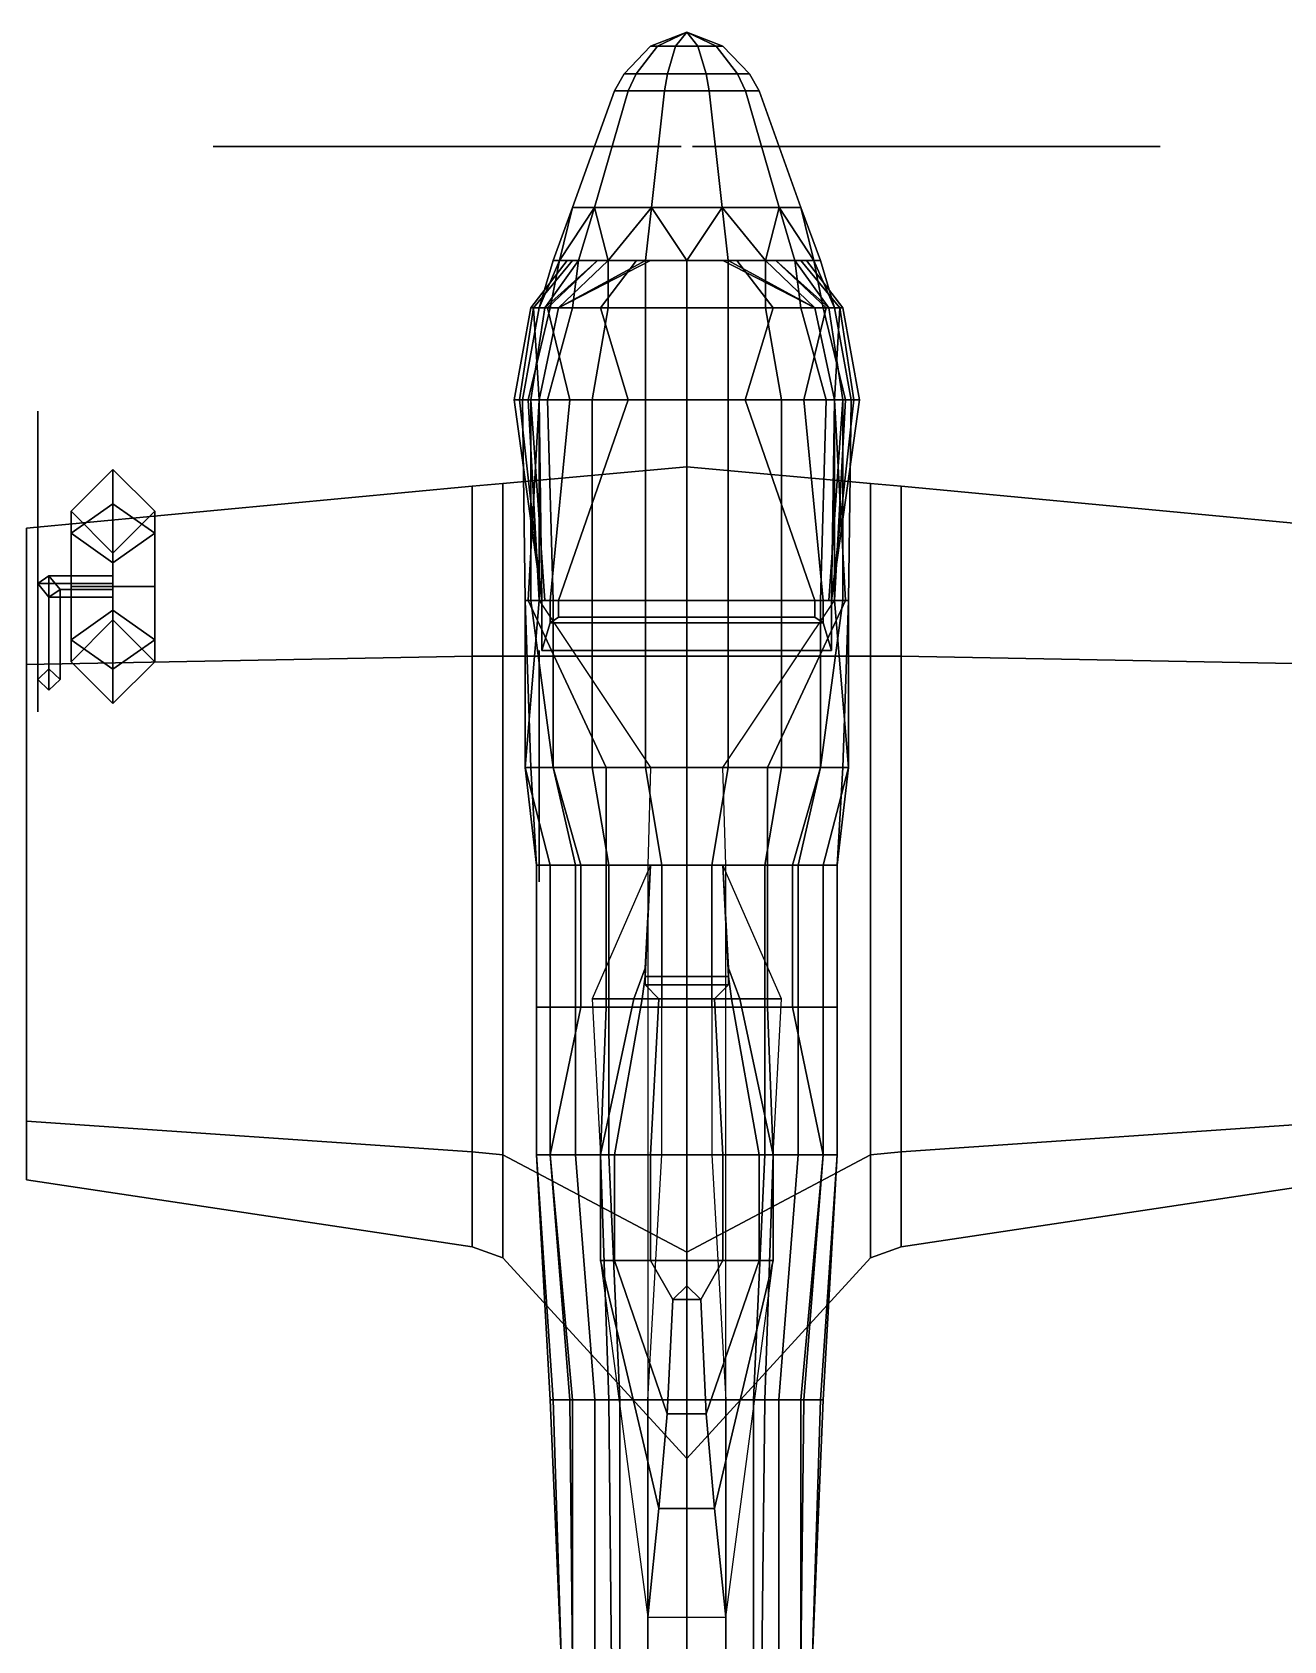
# Model space of a CAD drawing. Header units: millimetres. Extents: x -6.5 to 6.5, y -5 to 22.1.
# Drawn here: x -2.35 to 2.14, y -0.75 to 5.03 of the extents above; entities that cross this region are included whole.
import ezdxf

# ---------------------------------------------------------------- set-up
doc = ezdxf.new("R2010")
doc.units = ezdxf.units.MM
for name, color, linetype in [('doors', 4, 'Continuous'), ('prop', 1, 'Continuous'), ('shassis', 3, 'Continuous'), ('wheels', 2, 'Continuous'), ('wing1', 5, 'Continuous'), ('wing2', 6, 'Continuous')]:
    doc.layers.add(name, color=color, linetype=linetype)

msp = doc.modelspace()

# ---------------------------------------------------------------- linework, layer by layer
for points in [[(-0.3317, 4.4, 2.771), (-0.41, 4.4, 2.53), (-0.48, 4.21, 2.52), (-0.4565, 4.21, 2.6683)], [(-0.41, 4.4, 2.53), (-0.41, 4.4, 2.53), (-0.4565, 4.21, 2.3717), (-0.48, 4.21, 2.52)], [(-0.3317, 4.4, 2.771), (-0.3317, 4.4, 2.771), (-0.4565, 4.21, 2.6683), (-0.3883, 4.21, 2.8021)], [(-0.41, 4.4, 2.53), (-0.3317, 4.4, 2.289), (-0.3883, 4.21, 2.2379), (-0.4565, 4.21, 2.3717)], [(-0.1267, 4.4, 2.9199), (-0.3317, 4.4, 2.771), (-0.3883, 4.21, 2.8021), (-0.2821, 4.21, 2.9083)], [(-0.3317, 4.4, 2.289), (-0.3317, 4.4, 2.289), (-0.2821, 4.21, 2.1317), (-0.3883, 4.21, 2.2379)], [(-0.3317, 4.4, 2.289), (-0.1267, 4.4, 2.1401), (-0.1483, 4.21, 2.05), (-0.2821, 4.21, 2.1317)], [(-0.1267, 4.4, 2.9199), (-0.1267, 4.4, 2.9199), (-0.2821, 4.21, 2.9083), (-0.1483, 4.21, 2.9765)], [(0.1267, 4.4, 2.9199), (-0.1267, 4.4, 2.9199), (-0.1483, 4.21, 2.9765), (0, 4.21, 3)], [(-0.1267, 4.4, 2.1401), (-0.1267, 4.4, 2.1401), (0, 4.21, 2.02), (-0.1483, 4.21, 2.05)], [(-0.1267, 4.4, 2.1401), (0.1267, 4.4, 2.1401), (0.1483, 4.21, 2.05), (0, 4.21, 2.02)], [(0.1267, 4.4, 2.9199), (0.1267, 4.4, 2.9199), (0, 4.21, 3), (0.1483, 4.21, 2.9765)], [(0.3317, 4.4, 2.771), (0.1267, 4.4, 2.9199), (0.1483, 4.21, 2.9765), (0.2821, 4.21, 2.9083)], [(0.1267, 4.4, 2.1401), (0.1267, 4.4, 2.1401), (0.2821, 4.21, 2.1317), (0.1483, 4.21, 2.05)], [(0.1267, 4.4, 2.1401), (0.3317, 4.4, 2.289), (0.3883, 4.21, 2.2379), (0.2821, 4.21, 2.1317)], [(0.3317, 4.4, 2.771), (0.3317, 4.4, 2.771), (0.2821, 4.21, 2.9083), (0.3883, 4.21, 2.8021)], [(0.41, 4.4, 2.53), (0.3317, 4.4, 2.771), (0.3883, 4.21, 2.8021), (0.4565, 4.21, 2.6683)], [(0.3317, 4.4, 2.289), (0.3317, 4.4, 2.289), (0.4565, 4.21, 2.3717), (0.3883, 4.21, 2.2379)], [(0.3317, 4.4, 2.289), (0.41, 4.4, 2.53), (0.48, 4.21, 2.52), (0.4565, 4.21, 2.3717)], [(0.41, 4.4, 2.53), (0.41, 4.4, 2.53), (0.4565, 4.21, 2.6683), (0.48, 4.21, 2.52)], [(-0.41, 4.21, 1.61), (-0.55, 4.04, 1.58), (-0.56, 4.04, 1.63), (-0.43, 4.21, 1.67)], [(-0.43, 4.21, 1.67), (-0.56, 4.04, 1.63), (-0.56, 4.04, 1.67), (-0.43, 4.21, 1.73)], [(-0.43, 4.21, 1.73), (-0.56, 4.04, 1.67), (-0.55, 4.04, 1.74), (-0.41, 4.21, 1.77)], [(-0.32, 4.21, 1.5), (-0.5, 4.04, 1.48), (-0.55, 4.04, 1.58), (-0.41, 4.21, 1.61)], [(-0.41, 4.21, 1.77), (-0.55, 4.04, 1.74), (-0.51, 4.04, 1.85), (-0.32, 4.21, 1.89)], [(-0.4565, 4.21, 2.3717), (-0.3883, 4.21, 2.2379), (-0.51, 4.04, 2.2679), (-0.53, 4.04, 2.4017)], [(-0.48, 4.21, 2.52), (-0.4565, 4.21, 2.3717), (-0.53, 4.04, 2.4017), (-0.53, 4.04, 2.55)], [(-0.4565, 4.21, 2.6683), (-0.48, 4.21, 2.52), (-0.53, 4.04, 2.55), (-0.49, 4.04, 2.6983)], [(-0.32, 4.21, 1.89), (-0.51, 4.04, 1.85), (-0.46, 4.04, 1.97), (-0.13, 4.21, 1.99)], [(-0.3883, 4.21, 2.2379), (-0.2821, 4.21, 2.1317), (-0.46, 4.04, 2.02), (-0.51, 4.04, 2.2679)], [(-0.18, 4.21, 1.43), (-0.31, 4.04, 1.38), (-0.5, 4.04, 1.48), (-0.32, 4.21, 1.5)], [(-0.3883, 4.21, 2.8021), (-0.4565, 4.21, 2.6683), (-0.49, 4.04, 2.6983), (-0.41, 4.04, 2.8321)], [(-0.13, 4.21, 1.99), (-0.46, 4.04, 1.97), (0, 4.04, 2.06), (0, 4.21, 2.01)], [(-0.1483, 4.21, 2.05), (0, 4.21, 2.02), (0, 4.04, 1.97), (-0.46, 4.04, 1.97)], [(-0.2821, 4.21, 2.1317), (-0.1483, 4.21, 2.05), (-0.46, 4.04, 1.97), (-0.46, 4.04, 2.02)], [(0.32, 4.21, 1.5), (-0.41, 4.21, 1.61), (-0.43, 4.21, 1.67), (0.41, 4.21, 1.61)], [(0.41, 4.21, 1.61), (-0.43, 4.21, 1.67), (-0.43, 4.21, 1.73), (0.43, 4.21, 1.67)], [(0.43, 4.21, 1.67), (-0.43, 4.21, 1.73), (-0.41, 4.21, 1.77), (0.43, 4.21, 1.73)], [(-0.2821, 4.21, 2.9083), (-0.3883, 4.21, 2.8021), (-0.41, 4.04, 2.8321), (-0.2821, 4.04, 2.9383)], [(0.18, 4.21, 1.43), (-0.32, 4.21, 1.5), (-0.41, 4.21, 1.61), (0.32, 4.21, 1.5)], [(0.43, 4.21, 1.73), (-0.41, 4.21, 1.77), (-0.32, 4.21, 1.89), (0.41, 4.21, 1.77)], [(0, 4.21, 1.4), (-0.18, 4.21, 1.43), (-0.32, 4.21, 1.5), (0.18, 4.21, 1.43)], [(0.41, 4.21, 1.77), (-0.32, 4.21, 1.89), (-0.13, 4.21, 1.99), (0.32, 4.21, 1.89)], [(0, 4.21, 1.4), (0, 4.04, 1.34), (-0.31, 4.04, 1.38), (-0.18, 4.21, 1.43)], [(-0.1483, 4.21, 2.9765), (-0.2821, 4.21, 2.9083), (-0.2821, 4.04, 2.9383), (-0.1483, 4.04, 3.0065)], [(0, 4.21, 3), (-0.1483, 4.21, 2.9765), (-0.1483, 4.04, 3.0065), (0, 4.04, 3.03)], [(0.32, 4.21, 1.89), (-0.13, 4.21, 1.99), (0, 4.21, 2.01), (0.13, 4.21, 1.99)], [(0, 4.04, 1.34), (0, 4.21, 1.4), (0.18, 4.21, 1.43), (0.31, 4.04, 1.38)], [(0.46, 4.04, 1.97), (0, 4.04, 1.97), (0, 4.21, 2.02), (0.1483, 4.21, 2.05)], [(0.46, 4.04, 1.97), (0.13, 4.21, 1.99), (0, 4.21, 2.01), (0, 4.04, 2.06)], [(0, 4.04, 3.03), (0.1483, 4.04, 3.0065), (0.1483, 4.21, 2.9765), (0, 4.21, 3)], [(0.51, 4.04, 1.85), (0.32, 4.21, 1.89), (0.13, 4.21, 1.99), (0.46, 4.04, 1.97)], [(0.46, 4.04, 2.02), (0.46, 4.04, 1.97), (0.1483, 4.21, 2.05), (0.2821, 4.21, 2.1317)], [(0.1483, 4.04, 3.0065), (0.2821, 4.04, 2.9383), (0.2821, 4.21, 2.9083), (0.1483, 4.21, 2.9765)], [(0.31, 4.04, 1.38), (0.18, 4.21, 1.43), (0.32, 4.21, 1.5), (0.5, 4.04, 1.48)], [(0.51, 4.04, 2.2679), (0.46, 4.04, 2.02), (0.2821, 4.21, 2.1317), (0.3883, 4.21, 2.2379)], [(0.2821, 4.04, 2.9383), (0.41, 4.04, 2.8321), (0.3883, 4.21, 2.8021), (0.2821, 4.21, 2.9083)], [(0.5, 4.04, 1.48), (0.32, 4.21, 1.5), (0.41, 4.21, 1.61), (0.55, 4.04, 1.58)], [(0.55, 4.04, 1.74), (0.41, 4.21, 1.77), (0.32, 4.21, 1.89), (0.51, 4.04, 1.85)], [(0.41, 4.04, 2.8321), (0.49, 4.04, 2.6983), (0.4565, 4.21, 2.6683), (0.3883, 4.21, 2.8021)], [(0.53, 4.04, 2.4017), (0.51, 4.04, 2.2679), (0.3883, 4.21, 2.2379), (0.4565, 4.21, 2.3717)], [(0.56, 4.04, 1.67), (0.43, 4.21, 1.73), (0.41, 4.21, 1.77), (0.55, 4.04, 1.74)], [(0.55, 4.04, 1.58), (0.41, 4.21, 1.61), (0.43, 4.21, 1.67), (0.56, 4.04, 1.63)], [(0.56, 4.04, 1.63), (0.43, 4.21, 1.67), (0.43, 4.21, 1.73), (0.56, 4.04, 1.67)], [(0.49, 4.04, 2.6983), (0.53, 4.04, 2.55), (0.48, 4.21, 2.52), (0.4565, 4.21, 2.6683)], [(0.53, 4.04, 2.55), (0.53, 4.04, 2.4017), (0.4565, 4.21, 2.3717), (0.48, 4.21, 2.52)], [(-0.56, 4.04, 1.67), (-0.62, 3.71, 1.67), (-0.6, 3.71, 1.77), (-0.55, 4.04, 1.74)], [(-0.56, 4.04, 1.63), (-0.62, 3.71, 1.62), (-0.62, 3.71, 1.67), (-0.56, 4.04, 1.67)], [(-0.55, 4.04, 1.58), (-0.53, 3.71, 1.41), (-0.62, 3.71, 1.62), (-0.56, 4.04, 1.63)], [(-0.55, 4.04, 1.74), (-0.6, 3.71, 1.77), (-0.56, 3.71, 1.95), (-0.51, 4.04, 1.85)], [(-0.53, 4.04, 2.4017), (-0.51, 4.04, 2.2679), (-0.56, 3.71, 2.25), (-0.59, 3.71, 2.4017)], [(-0.53, 4.04, 2.55), (-0.53, 4.04, 2.4017), (-0.59, 3.71, 2.4017), (-0.59, 3.71, 2.55)], [(-0.49, 4.04, 2.6983), (-0.53, 4.04, 2.55), (-0.59, 3.71, 2.55), (-0.57, 3.71, 2.63)], [(-0.41, 4.04, 2.8321), (-0.49, 4.04, 2.6983), (-0.57, 3.71, 2.63), (-0.5, 3.71, 2.79)], [(-0.51, 4.04, 1.85), (-0.56, 3.71, 1.95), (-0.53, 3.71, 2.05), (-0.46, 4.04, 1.97)], [(-0.51, 4.04, 2.2679), (-0.46, 4.04, 2.02), (-0.53, 3.71, 2.1), (-0.56, 3.71, 2.25)], [(-0.5, 4.04, 1.48), (-0.42, 3.71, 1.35), (-0.53, 3.71, 1.41), (-0.55, 4.04, 1.58)], [(-0.46, 4.04, 2.02), (-0.46, 4.04, 1.97), (-0.53, 3.71, 2.05), (-0.53, 3.71, 2.1)], [(-0.31, 4.04, 1.38), (-0.21, 3.71, 1.3), (-0.42, 3.71, 1.35), (-0.5, 4.04, 1.48)], [(-0.2821, 4.04, 2.9383), (-0.41, 4.04, 2.8321), (-0.5, 3.71, 2.79), (-0.34, 3.71, 2.96)], [(-0.1483, 4.04, 3.0065), (-0.2821, 4.04, 2.9383), (-0.34, 3.71, 2.96), (-0.1483, 3.71, 3.04)], [(0, 4.04, 1.34), (0, 3.71, 1.29), (-0.21, 3.71, 1.3), (-0.31, 4.04, 1.38)], [(0, 4.04, 3.03), (-0.1483, 4.04, 3.0065), (-0.1483, 3.71, 3.04), (0, 3.71, 3.06)], [(0, 3.71, 1.29), (0, 4.04, 1.34), (0.31, 4.04, 1.38), (0.21, 3.71, 1.3)], [(0, 3.71, 3.06), (0.1483, 3.71, 3.04), (0.1483, 4.04, 3.0065), (0, 4.04, 3.03)], [(0.1483, 3.71, 3.04), (0.34, 3.71, 2.96), (0.2821, 4.04, 2.9383), (0.1483, 4.04, 3.0065)], [(0.21, 3.71, 1.3), (0.31, 4.04, 1.38), (0.5, 4.04, 1.48), (0.42, 3.71, 1.35)], [(0.34, 3.71, 2.96), (0.5, 3.71, 2.79), (0.41, 4.04, 2.8321), (0.2821, 4.04, 2.9383)], [(0.5, 3.71, 2.79), (0.57, 3.71, 2.63), (0.49, 4.04, 2.6983), (0.41, 4.04, 2.8321)], [(0.42, 3.71, 1.35), (0.5, 4.04, 1.48), (0.55, 4.04, 1.58), (0.53, 3.71, 1.41)], [(0.56, 3.71, 2.25), (0.53, 3.71, 2.1), (0.46, 4.04, 2.02), (0.51, 4.04, 2.2679)], [(0.53, 3.71, 2.1), (0.53, 3.71, 2.05), (0.46, 4.04, 1.97), (0.46, 4.04, 2.02)], [(0.56, 3.71, 1.95), (0.51, 4.04, 1.85), (0.46, 4.04, 1.97), (0.53, 3.71, 2.05)], [(0.57, 3.71, 2.63), (0.59, 3.71, 2.55), (0.53, 4.04, 2.55), (0.49, 4.04, 2.6983)], [(0.6, 3.71, 1.77), (0.55, 4.04, 1.74), (0.51, 4.04, 1.85), (0.56, 3.71, 1.95)], [(0.59, 3.71, 2.4017), (0.56, 3.71, 2.25), (0.51, 4.04, 2.2679), (0.53, 4.04, 2.4017)], [(0.53, 3.71, 1.41), (0.55, 4.04, 1.58), (0.56, 4.04, 1.63), (0.62, 3.71, 1.62)], [(0.59, 3.71, 2.55), (0.59, 3.71, 2.4017), (0.53, 4.04, 2.4017), (0.53, 4.04, 2.55)], [(0.62, 3.71, 1.67), (0.56, 4.04, 1.67), (0.55, 4.04, 1.74), (0.6, 3.71, 1.77)], [(0.62, 3.71, 1.62), (0.56, 4.04, 1.63), (0.56, 4.04, 1.67), (0.62, 3.71, 1.67)], [(-0.53, 3.71, 1.41), (-0.52, 2.99, 1.57), (-0.52, 2.99, 1.64), (-0.62, 3.71, 1.62)], [(-0.62, 3.71, 1.62), (-0.52, 2.99, 1.64), (-0.52, 2.99, 1.69), (-0.62, 3.71, 1.67)], [(-0.62, 3.71, 1.67), (-0.52, 2.99, 1.69), (-0.52, 2.99, 1.79), (-0.6, 3.71, 1.77)], [(-0.6, 3.71, 1.77), (-0.52, 2.99, 1.79), (-0.51, 2.99, 1.97), (-0.56, 3.71, 1.95)], [(-0.59, 3.71, 2.4017), (-0.56, 3.71, 2.25), (-0.56, 2.99, 2.27), (-0.58, 2.99, 2.4217)], [(-0.59, 3.71, 2.55), (-0.59, 3.71, 2.4017), (-0.58, 2.99, 2.4217), (-0.58, 2.99, 2.5)], [(-0.57, 3.71, 2.63), (-0.59, 3.71, 2.55), (-0.58, 2.99, 2.5), (-0.53, 2.99, 2.68)], [(-0.56, 3.71, 2.25), (-0.53, 3.71, 2.1), (-0.57, 2.99, 2.12), (-0.56, 2.99, 2.27)], [(-0.53, 3.71, 2.1), (-0.53, 3.71, 2.05), (-0.53, 2.99, 2.07), (-0.57, 2.99, 2.12)], [(-0.5, 3.71, 2.79), (-0.57, 3.71, 2.63), (-0.53, 2.99, 2.68), (-0.48, 2.99, 2.81)], [(-0.56, 3.71, 1.95), (-0.51, 2.99, 1.97), (-0.53, 2.99, 2.07), (-0.53, 3.71, 2.05)], [(-0.42, 3.71, 1.35), (-0.49, 2.99, 1.37), (-0.52, 2.99, 1.57), (-0.53, 3.71, 1.41)], [(-0.34, 3.71, 2.96), (-0.5, 3.71, 2.79), (-0.48, 2.99, 2.81), (-0.34, 2.99, 2.98)], [(-0.21, 3.71, 1.3), (-0.46, 2.99, 1.33), (-0.49, 2.99, 1.37), (-0.42, 3.71, 1.35)], [(0, 3.71, 1.29), (0, 2.99, 1.33), (-0.46, 2.99, 1.33), (-0.21, 3.71, 1.3)], [(-0.1483, 3.71, 3.04), (-0.34, 3.71, 2.96), (-0.34, 2.99, 2.98), (-0.1483, 2.99, 3.06)], [(0, 3.71, 3.06), (-0.1483, 3.71, 3.04), (-0.1483, 2.99, 3.06), (0, 2.99, 3.08)], [(0, 2.99, 1.33), (0, 3.71, 1.29), (0.21, 3.71, 1.3), (0.46, 2.99, 1.33)], [(0, 2.99, 3.08), (0.1483, 2.99, 3.06), (0.1483, 3.71, 3.04), (0, 3.71, 3.06)], [(0.1483, 2.99, 3.06), (0.34, 2.99, 2.98), (0.34, 3.71, 2.96), (0.1483, 3.71, 3.04)], [(0.46, 2.99, 1.33), (0.21, 3.71, 1.3), (0.42, 3.71, 1.35), (0.49, 2.99, 1.37)], [(0.34, 2.99, 2.98), (0.48, 2.99, 2.81), (0.5, 3.71, 2.79), (0.34, 3.71, 2.96)], [(0.49, 2.99, 1.37), (0.42, 3.71, 1.35), (0.53, 3.71, 1.41), (0.52, 2.99, 1.57)], [(0.48, 2.99, 2.81), (0.53, 2.99, 2.68), (0.57, 3.71, 2.63), (0.5, 3.71, 2.79)], [(0.51, 2.99, 1.97), (0.56, 3.71, 1.95), (0.53, 3.71, 2.05), (0.53, 2.99, 2.07)], [(0.52, 2.99, 1.79), (0.6, 3.71, 1.77), (0.56, 3.71, 1.95), (0.51, 2.99, 1.97)], [(0.52, 2.99, 1.57), (0.53, 3.71, 1.41), (0.62, 3.71, 1.62), (0.52, 2.99, 1.64)], [(0.52, 2.99, 1.64), (0.62, 3.71, 1.62), (0.62, 3.71, 1.67), (0.52, 2.99, 1.69)], [(0.52, 2.99, 1.69), (0.62, 3.71, 1.67), (0.6, 3.71, 1.77), (0.52, 2.99, 1.79)], [(0.56, 2.99, 2.27), (0.57, 2.99, 2.12), (0.53, 3.71, 2.1), (0.56, 3.71, 2.25)], [(0.57, 2.99, 2.12), (0.53, 2.99, 2.07), (0.53, 3.71, 2.05), (0.53, 3.71, 2.1)], [(0.53, 2.99, 2.68), (0.58, 2.99, 2.5), (0.59, 3.71, 2.55), (0.57, 3.71, 2.63)], [(0.58, 2.99, 2.4217), (0.56, 2.99, 2.27), (0.56, 3.71, 2.25), (0.59, 3.71, 2.4017)], [(0.58, 2.99, 2.5), (0.58, 2.99, 2.4217), (0.59, 3.71, 2.4017), (0.59, 3.71, 2.55)], [(-0.58, 2.99, 2.5), (-0.58, 2.99, 2.4217), (-0.56, 2.39, 2.16), (-0.58, 2.39, 2.23)], [(-0.53, 2.99, 2.68), (-0.58, 2.99, 2.5), (-0.58, 2.39, 2.23), (-0.58, 2.39, 2.5)], [(-0.58, 2.99, 2.4217), (-0.56, 2.99, 2.27), (-0.48, 2.39, 1.59), (-0.56, 2.39, 2.16)], [(-0.48, 2.99, 2.81), (-0.53, 2.99, 2.68), (-0.58, 2.39, 2.5), (-0.48, 2.39, 2.81)], [(-0.57, 2.99, 2.12), (-0.53, 2.99, 2.07), (-0.13, 2.39, 1.52), (-0.29, 2.39, 1.54)], [(-0.56, 2.99, 2.27), (-0.57, 2.99, 2.12), (-0.29, 2.39, 1.54), (-0.48, 2.39, 1.59)], [(-0.53, 2.99, 2.07), (-0.13, 2.39, 1.52), (0, 2.39, 1.51), (0, 2.99, 2.08)], [(-0.52, 2.99, 1.57), (-0.52, 2.81, 1.57), (-0.52, 2.81, 1.64), (-0.52, 2.99, 1.64)], [(-0.49, 2.99, 1.37), (-0.49, 2.91, 1.37), (-0.52, 2.81, 1.57), (-0.52, 2.99, 1.57)], [(-0.46, 2.99, 1.33), (-0.46, 2.93, 1.33), (-0.49, 2.91, 1.37), (-0.49, 2.99, 1.37)], [(-0.34, 2.99, 2.98), (-0.48, 2.99, 2.81), (-0.48, 2.39, 2.81), (-0.34, 2.39, 2.98)], [(0, 2.99, 1.33), (0, 2.93, 1.33), (-0.46, 2.93, 1.33), (-0.46, 2.99, 1.33)], [(-0.1483, 2.99, 3.06), (-0.34, 2.99, 2.98), (-0.34, 2.39, 2.98), (-0.1483, 2.39, 3.07)], [(0, 2.99, 3.08), (-0.1483, 2.99, 3.06), (-0.1483, 2.39, 3.07), (0, 2.39, 3.09)], [(0, 2.93, 1.33), (0, 2.99, 1.33), (0.46, 2.99, 1.33), (0.46, 2.93, 1.33)], [(0.13, 2.39, 1.52), (0.53, 2.99, 2.07), (0, 2.99, 2.08), (0, 2.39, 1.51)], [(0, 2.39, 3.09), (0.1483, 2.39, 3.07), (0.1483, 2.99, 3.06), (0, 2.99, 3.08)], [(0.29, 2.39, 1.54), (0.13, 2.39, 1.52), (0.53, 2.99, 2.07), (0.57, 2.99, 2.12)], [(0.1483, 2.39, 3.07), (0.34, 2.39, 2.98), (0.34, 2.99, 2.98), (0.1483, 2.99, 3.06)], [(0.48, 2.39, 1.59), (0.29, 2.39, 1.54), (0.57, 2.99, 2.12), (0.56, 2.99, 2.27)], [(0.34, 2.39, 2.98), (0.48, 2.39, 2.81), (0.48, 2.99, 2.81), (0.34, 2.99, 2.98)], [(0.46, 2.93, 1.33), (0.46, 2.99, 1.33), (0.49, 2.99, 1.37), (0.49, 2.91, 1.37)], [(0.48, 2.39, 2.81), (0.58, 2.39, 2.5), (0.53, 2.99, 2.68), (0.48, 2.99, 2.81)], [(0.56, 2.39, 2.16), (0.48, 2.39, 1.59), (0.56, 2.99, 2.27), (0.58, 2.99, 2.4217)], [(0.49, 2.91, 1.37), (0.49, 2.99, 1.37), (0.52, 2.99, 1.57), (0.52, 2.81, 1.57)], [(0.52, 2.81, 1.57), (0.52, 2.99, 1.57), (0.52, 2.99, 1.64), (0.52, 2.81, 1.64)], [(0.58, 2.39, 2.5), (0.58, 2.39, 2.23), (0.58, 2.99, 2.5), (0.53, 2.99, 2.68)], [(0.58, 2.39, 2.23), (0.56, 2.39, 2.16), (0.58, 2.99, 2.4217), (0.58, 2.99, 2.5)], [(0.49, 2.91, 1.37), (0.52, 2.81, 1.57), (-0.52, 2.81, 1.57), (-0.49, 2.91, 1.37)], [(0.46, 2.93, 1.33), (0.49, 2.91, 1.37), (-0.49, 2.91, 1.37), (-0.46, 2.93, 1.33)], [(0.52, 2.81, 1.57), (0.52, 2.81, 1.64), (-0.52, 2.81, 1.64), (-0.52, 2.81, 1.57)], [(-0.58, 2.39, 2.5), (-0.58, 2.39, 2.23), (-0.54, 2.04, 2.46), (-0.49, 2.04, 2.74)], [(-0.48, 2.39, 2.81), (-0.58, 2.39, 2.5), (-0.49, 2.04, 2.74), (-0.4, 2.04, 2.9)], [(-0.58, 2.39, 2.23), (-0.56, 2.39, 2.16), (-0.54, 2.04, 2.16), (-0.54, 2.04, 2.46)], [(-0.56, 2.39, 2.16), (-0.48, 2.39, 1.59), (-0.38, 2.04, 1.6), (-0.54, 2.04, 2.16)], [(-0.34, 2.39, 2.98), (-0.48, 2.39, 2.81), (-0.4, 2.04, 2.9), (-0.28, 2.04, 3.01)], [(-0.48, 2.39, 1.59), (-0.29, 2.39, 1.54), (-0.29, 2.04, 1.56), (-0.38, 2.04, 1.6)], [(-0.1483, 2.39, 3.07), (-0.34, 2.39, 2.98), (-0.28, 2.04, 3.01), (-0.09, 2.04, 3.08)], [(-0.29, 2.39, 1.54), (-0.13, 2.39, 1.52), (-0.14, 2.04, 1.53), (-0.29, 2.04, 1.56)], [(0, 2.39, 3.09), (-0.1483, 2.39, 3.07), (-0.09, 2.04, 3.08), (0, 2.04, 3.09)], [(-0.13, 2.39, 1.52), (-0.14, 2.04, 1.53), (0, 2.04, 1.53), (0, 2.39, 1.51)], [(0.14, 2.04, 1.53), (0.13, 2.39, 1.52), (0, 2.39, 1.51), (0, 2.04, 1.53)], [(0, 2.04, 3.09), (0.09, 2.04, 3.08), (0.1483, 2.39, 3.07), (0, 2.39, 3.09)], [(0.09, 2.04, 3.08), (0.28, 2.04, 3.01), (0.34, 2.39, 2.98), (0.1483, 2.39, 3.07)], [(0.29, 2.04, 1.56), (0.14, 2.04, 1.53), (0.13, 2.39, 1.52), (0.29, 2.39, 1.54)], [(0.28, 2.04, 3.01), (0.4, 2.04, 2.9), (0.48, 2.39, 2.81), (0.34, 2.39, 2.98)], [(0.38, 2.04, 1.6), (0.29, 2.04, 1.56), (0.29, 2.39, 1.54), (0.48, 2.39, 1.59)], [(0.54, 2.04, 2.16), (0.38, 2.04, 1.6), (0.48, 2.39, 1.59), (0.56, 2.39, 2.16)], [(0.4, 2.04, 2.9), (0.49, 2.04, 2.74), (0.58, 2.39, 2.5), (0.48, 2.39, 2.81)], [(0.49, 2.04, 2.74), (0.54, 2.04, 2.46), (0.58, 2.39, 2.23), (0.58, 2.39, 2.5)], [(0.54, 2.04, 2.46), (0.54, 2.04, 2.16), (0.56, 2.39, 2.16), (0.58, 2.39, 2.23)], [(-0.54, 2.04, 2.16), (-0.38, 2.04, 1.6), (-0.38, 1.53, 1.57), (-0.54, 1.53, 2.13)], [(-0.54, 2.04, 2.46), (-0.54, 2.04, 2.16), (-0.54, 1.53, 2.13), (-0.54, 1.53, 2.47)], [(-0.49, 2.04, 2.74), (-0.54, 2.04, 2.46), (-0.54, 1.53, 2.47), (-0.49, 1.53, 2.71)], [(-0.4, 2.04, 2.9), (-0.49, 2.04, 2.74), (-0.49, 1.53, 2.71), (-0.4, 1.53, 2.87)], [(-0.28, 2.04, 3.01), (-0.4, 2.04, 2.9), (-0.4, 1.53, 2.87), (-0.28, 1.53, 2.98)], [(-0.38, 2.04, 1.6), (-0.29, 2.04, 1.56), (-0.29, 1.53, 1.53), (-0.38, 1.53, 1.57)], [(-0.15, 1.67, 3.29), (-0.13, 2.04, 3.06), (-0.34, 1.56, 2.92), (-0.19, 1.56, 3.29)], [(-0.29, 2.04, 1.56), (-0.14, 2.04, 1.53), (-0.14, 1.53, 1.5), (-0.29, 1.53, 1.53)], [(-0.09, 2.04, 3.08), (-0.28, 2.04, 3.01), (-0.28, 1.53, 2.98), (-0.09, 1.53, 3.05)], [(-0.15, 1.64, 3.31), (0.15, 1.64, 3.31), (0.13, 2.04, 3.06), (-0.13, 2.04, 3.06)], [(-0.14, 2.04, 1.53), (-0.14, 1.53, 1.5), (0, 1.53, 1.5), (0, 2.04, 1.53)], [(0, 2.04, 3.09), (-0.09, 2.04, 3.08), (-0.09, 1.53, 3.05), (0, 1.53, 3.06)], [(0.14, 1.53, 1.5), (0.14, 2.04, 1.53), (0, 2.04, 1.53), (0, 1.53, 1.5)], [(0, 1.53, 3.06), (0.09, 1.53, 3.05), (0.09, 2.04, 3.08), (0, 2.04, 3.09)], [(0.09, 1.53, 3.05), (0.28, 1.53, 2.98), (0.28, 2.04, 3.01), (0.09, 2.04, 3.08)], [(0.19, 1.56, 3.29), (0.34, 1.56, 2.92), (0.13, 2.04, 3.06), (0.15, 1.67, 3.29)], [(0.29, 1.53, 1.53), (0.14, 1.53, 1.5), (0.14, 2.04, 1.53), (0.29, 2.04, 1.56)], [(0.28, 1.53, 2.98), (0.4, 1.53, 2.87), (0.4, 2.04, 2.9), (0.28, 2.04, 3.01)], [(0.38, 1.53, 1.57), (0.29, 1.53, 1.53), (0.29, 2.04, 1.56), (0.38, 2.04, 1.6)], [(0.54, 1.53, 2.13), (0.38, 1.53, 1.57), (0.38, 2.04, 1.6), (0.54, 2.04, 2.16)], [(0.4, 1.53, 2.87), (0.49, 1.53, 2.71), (0.49, 2.04, 2.74), (0.4, 2.04, 2.9)], [(0.49, 1.53, 2.71), (0.54, 1.53, 2.47), (0.54, 2.04, 2.46), (0.49, 2.04, 2.74)], [(0.54, 1.53, 2.47), (0.54, 1.53, 2.13), (0.54, 2.04, 2.16), (0.54, 2.04, 2.46)], [(-0.15, 1.64, 3.31), (-0.15, 1.67, 3.29), (-0.19, 1.56, 3.29), (-0.16, 1.56, 3.31)], [(-0.15, 1.61, 3.33), (-0.15, 1.64, 3.31), (-0.16, 1.56, 3.31), (-0.1, 1.56, 3.33)], [(-0.15, 1.61, 3.33), (0.15, 1.61, 3.33), (0.15, 1.64, 3.31), (-0.15, 1.64, 3.31)], [(0.1, 1.56, 3.33), (0.16, 1.56, 3.31), (0.15, 1.64, 3.31), (0.15, 1.61, 3.33)], [(0.16, 1.56, 3.31), (0.19, 1.56, 3.29), (0.15, 1.67, 3.29), (0.15, 1.64, 3.31)], [(-0.19, 1.56, 3.29), (-0.34, 1.56, 2.92), (-0.31, 1, 2.88), (-0.31, 1, 3.08)], [(-0.16, 1.56, 3.31), (-0.19, 1.56, 3.29), (-0.31, 1, 3.08), (-0.26, 1, 3.2)], [(-0.1, 1.56, 3.33), (-0.16, 1.56, 3.31), (-0.26, 1, 3.2), (-0.13, 1, 3.31)], [(-0.1, 1.56, 3.33), (0.1, 1.56, 3.33), (0.15, 1.61, 3.33), (-0.15, 1.61, 3.33)], [(0, 1.56, 3.33), (-0.1, 1.56, 3.33), (-0.13, 1, 3.31), (0, 1, 3.32)], [(0, 1, 3.32), (0.13, 1, 3.31), (0.1, 1.56, 3.33), (0, 1.56, 3.33)], [(0.13, 1, 3.31), (0.26, 1, 3.2), (0.16, 1.56, 3.31), (0.1, 1.56, 3.33)], [(0.26, 1, 3.2), (0.31, 1, 3.08), (0.19, 1.56, 3.29), (0.16, 1.56, 3.31)], [(0.31, 1, 3.08), (0.31, 1, 2.88), (0.34, 1.56, 2.92), (0.19, 1.56, 3.29)], [(-0.54, 1.53, 2.13), (-0.38, 1.53, 1.57), (-0.49, 1, 1.73), (-0.54, 1, 2.08)], [(-0.49, 1.53, 2.71), (-0.54, 1.53, 2.47), (-0.54, 1, 2.42), (-0.49, 1, 2.59)], [(-0.54, 1.53, 2.47), (-0.54, 1.53, 2.13), (-0.54, 1, 2.08), (-0.54, 1, 2.42)], [(-0.38, 1.53, 1.57), (-0.29, 1.53, 1.53), (-0.31, 1, 1.62), (-0.49, 1, 1.73)], [(-0.4, 1.53, 2.87), (-0.49, 1.53, 2.71), (-0.49, 1, 2.59), (-0.4, 1, 2.77)], [(-0.28, 1.53, 2.98), (-0.4, 1.53, 2.87), (-0.4, 1, 2.77), (-0.28, 1, 2.92)], [(-0.29, 1.53, 1.53), (-0.14, 1.53, 1.5), (-0.14, 1, 1.52), (-0.31, 1, 1.62)], [(-0.09, 1.53, 3.05), (-0.28, 1.53, 2.98), (-0.28, 1, 2.92), (-0.09, 1, 3.04)], [(-0.14, 1.53, 1.5), (-0.14, 1, 1.52), (0, 1, 1.49), (0, 1.53, 1.5)], [(0.14, 1, 1.52), (0.14, 1.53, 1.5), (0, 1.53, 1.5), (0, 1, 1.49)], [(0.09, 1, 3.04), (0.28, 1, 2.92), (0.28, 1.53, 2.98), (0.09, 1.53, 3.05)], [(0.31, 1, 1.62), (0.14, 1, 1.52), (0.14, 1.53, 1.5), (0.29, 1.53, 1.53)], [(0.28, 1, 2.92), (0.4, 1, 2.77), (0.4, 1.53, 2.87), (0.28, 1.53, 2.98)], [(0.49, 1, 1.73), (0.31, 1, 1.62), (0.29, 1.53, 1.53), (0.38, 1.53, 1.57)], [(0.54, 1, 2.08), (0.49, 1, 1.73), (0.38, 1.53, 1.57), (0.54, 1.53, 2.13)], [(0.4, 1, 2.77), (0.49, 1, 2.59), (0.49, 1.53, 2.71), (0.4, 1.53, 2.87)], [(0.49, 1, 2.59), (0.54, 1, 2.42), (0.54, 1.53, 2.47), (0.49, 1.53, 2.71)], [(0.54, 1, 2.42), (0.54, 1, 2.08), (0.54, 1.53, 2.13), (0.54, 1.53, 2.47)], [(-0.49, 1, 2.59), (-0.54, 1, 2.42), (-0.48, 0.12, 2.42), (-0.42, 0.12, 2.63)], [(-0.54, 1, 2.42), (-0.54, 1, 2.08), (-0.49, 0.12, 2.16), (-0.48, 0.12, 2.42)], [(-0.54, 1, 2.08), (-0.49, 1, 1.73), (-0.41, 0.12, 1.85), (-0.49, 0.12, 2.16)], [(-0.49, 1, 1.73), (-0.31, 1, 1.62), (-0.28, 0.12, 1.66), (-0.41, 0.12, 1.85)], [(-0.4, 1, 2.77), (-0.49, 1, 2.59), (-0.42, 0.12, 2.63), (-0.33, 0.12, 2.81)], [(-0.28, 1, 2.92), (-0.4, 1, 2.77), (-0.33, 0.12, 2.81), (-0.24, 0.12, 2.91)], [(-0.31, 1, 1.62), (-0.14, 1, 1.52), (-0.14, 0.12, 1.56), (-0.28, 0.12, 1.66)], [(-0.31, 1, 3.08), (-0.31, 1, 2.88), (-0.31, 0.62, 2.85), (-0.31, 0.62, 3.08)], [(-0.26, 1, 3.2), (-0.31, 1, 3.08), (-0.31, 0.62, 3.08), (-0.26, 0.62, 3.2)], [(-0.09, 1, 3.04), (-0.28, 1, 2.92), (-0.24, 0.12, 2.91), (-0.14, 0.12, 2.98)], [(-0.13, 1, 3.31), (-0.26, 1, 3.2), (-0.26, 0.62, 3.2), (-0.13, 0.62, 3.32)], [(-0.14, 1, 1.52), (-0.14, 0.12, 1.56), (0, 0.12, 1.53), (0, 1, 1.49)], [(0, 1, 3.32), (-0.13, 1, 3.31), (-0.13, 0.62, 3.32), (0, 0.62, 3.34)], [(0.14, 0.12, 1.56), (0.14, 1, 1.52), (0, 1, 1.49), (0, 0.12, 1.53)], [(0, 0.62, 3.34), (0.13, 0.62, 3.32), (0.13, 1, 3.31), (0, 1, 3.32)], [(0.14, 0.12, 2.98), (0.24, 0.12, 2.91), (0.28, 1, 2.92), (0.09, 1, 3.04)], [(0.13, 0.62, 3.32), (0.26, 0.62, 3.2), (0.26, 1, 3.2), (0.13, 1, 3.31)], [(0.28, 0.12, 1.66), (0.14, 0.12, 1.56), (0.14, 1, 1.52), (0.31, 1, 1.62)], [(0.24, 0.12, 2.91), (0.33, 0.12, 2.81), (0.4, 1, 2.77), (0.28, 1, 2.92)], [(0.26, 0.62, 3.2), (0.31, 0.62, 3.08), (0.31, 1, 3.08), (0.26, 1, 3.2)], [(0.41, 0.12, 1.85), (0.28, 0.12, 1.66), (0.31, 1, 1.62), (0.49, 1, 1.73)], [(0.31, 0.62, 3.08), (0.31, 0.62, 2.85), (0.31, 1, 2.88), (0.31, 1, 3.08)], [(0.33, 0.12, 2.81), (0.42, 0.12, 2.63), (0.49, 1, 2.59), (0.4, 1, 2.77)], [(0.49, 0.12, 2.16), (0.41, 0.12, 1.85), (0.49, 1, 1.73), (0.54, 1, 2.08)], [(0.42, 0.12, 2.63), (0.48, 0.12, 2.42), (0.54, 1, 2.42), (0.49, 1, 2.59)], [(0.48, 0.12, 2.42), (0.49, 0.12, 2.16), (0.54, 1, 2.08), (0.54, 1, 2.42)], [(-0.31, 0.62, 3.08), (-0.31, 0.62, 2.85), (-0.14, -0.66, 2.88), (-0.1, -0.27, 3.08)], [(-0.26, 0.62, 3.2), (-0.31, 0.62, 3.08), (-0.1, -0.27, 3.08), (-0.07, 0.07, 3.2)], [(-0.13, 0.62, 3.32), (-0.26, 0.62, 3.2), (-0.07, 0.07, 3.2), (-0.05, 0.48, 3.31)], [(0, 0.62, 3.34), (-0.13, 0.62, 3.32), (-0.05, 0.48, 3.31), (0, 0.53, 3.32)], [(0, 0.53, 3.32), (0.05, 0.48, 3.31), (0.13, 0.62, 3.32), (0, 0.62, 3.34)], [(0.05, 0.48, 3.31), (0.07, 0.07, 3.2), (0.26, 0.62, 3.2), (0.13, 0.62, 3.32)], [(0.07, 0.07, 3.2), (0.1, -0.27, 3.08), (0.31, 0.62, 3.08), (0.26, 0.62, 3.2)], [(0.1, -0.27, 3.08), (0.14, -0.66, 2.88), (0.31, 0.62, 2.85), (0.31, 0.62, 3.08)], [(0, 0.53, 3.32), (-0.05, 0.48, 3.31), (-0.05, 0.48, 3.31), (0.05, 0.48, 3.31)], [(-0.05, 0.48, 3.31), (-0.07, 0.07, 3.2), (0.07, 0.07, 3.2), (0.05, 0.48, 3.31)], [(-0.49, 0.12, 2.16), (-0.41, 0.12, 1.85), (-0.41, -0.83, 1.94), (-0.45, -0.83, 2.26)], [(-0.48, 0.12, 2.42), (-0.49, 0.12, 2.16), (-0.45, -0.83, 2.26), (-0.45, -0.83, 2.36)], [(-0.42, 0.12, 2.63), (-0.48, 0.12, 2.42), (-0.45, -0.83, 2.36), (-0.41, -0.83, 2.55)], [(-0.33, 0.12, 2.81), (-0.42, 0.12, 2.63), (-0.41, -0.83, 2.55), (-0.33, -0.83, 2.73)], [(-0.41, 0.12, 1.85), (-0.28, 0.12, 1.66), (-0.27, -0.83, 1.71), (-0.41, -0.83, 1.94)], [(-0.24, 0.12, 2.91), (-0.33, 0.12, 2.81), (-0.33, -0.83, 2.73), (-0.24, -0.83, 2.83)], [(-0.28, 0.12, 1.66), (-0.14, 0.12, 1.56), (-0.14, -0.83, 1.62), (-0.27, -0.83, 1.71)], [(-0.14, 0.12, 2.98), (-0.24, 0.12, 2.91), (-0.24, -0.83, 2.83), (-0.14, -0.83, 2.9)], [(-0.14, 0.12, 1.56), (-0.14, -0.83, 1.62), (0, -0.83, 1.59), (0, 0.12, 1.53)], [(0, 0.12, 3.01), (-0.14, 0.12, 2.98), (-0.14, -0.83, 2.9), (0, -0.83, 2.93)], [(0.14, -0.83, 1.62), (0.14, 0.12, 1.56), (0, 0.12, 1.53), (0, -0.83, 1.59)], [(0, -0.83, 2.93), (0.14, -0.83, 2.9), (0.14, 0.12, 2.98), (0, 0.12, 3.01)], [(0.27, -0.83, 1.71), (0.14, -0.83, 1.62), (0.14, 0.12, 1.56), (0.28, 0.12, 1.66)], [(0.14, -0.83, 2.9), (0.24, -0.83, 2.83), (0.24, 0.12, 2.91), (0.14, 0.12, 2.98)], [(0.24, -0.83, 2.83), (0.33, -0.83, 2.73), (0.33, 0.12, 2.81), (0.24, 0.12, 2.91)], [(0.41, -0.83, 1.94), (0.27, -0.83, 1.71), (0.28, 0.12, 1.66), (0.41, 0.12, 1.85)], [(0.33, -0.83, 2.73), (0.41, -0.83, 2.55), (0.42, 0.12, 2.63), (0.33, 0.12, 2.81)], [(0.45, -0.83, 2.26), (0.41, -0.83, 1.94), (0.41, 0.12, 1.85), (0.49, 0.12, 2.16)], [(0.41, -0.83, 2.55), (0.45, -0.83, 2.36), (0.48, 0.12, 2.42), (0.42, 0.12, 2.63)], [(0.45, -0.83, 2.36), (0.45, -0.83, 2.26), (0.49, 0.12, 2.16), (0.48, 0.12, 2.42)], [(-0.07, 0.07, 3.2), (-0.1, -0.27, 3.08), (0.1, -0.27, 3.08), (0.07, 0.07, 3.2)], [(-0.1, -0.27, 3.08), (-0.14, -0.66, 2.88), (0.14, -0.66, 2.88), (0.1, -0.27, 3.08)]]:
    msp.add_3dface(points)
at = {"layer": 'doors'}
for points in [[(-0.53, 1.98, 0.93), (-0.53, 2.81, 1.39), (-0.53, 2.81, 1.56), (-0.53, 1.98, 1.56)], [(-0.53, 2.05, 0.75), (-0.53, 2.76, 1.25), (-0.53, 2.81, 1.39), (-0.53, 1.98, 0.93)]]:
    msp.add_3dface(points, dxfattribs=at)
at = {"layer": 'prop'}
for points in [[(0, 5.03, 2.53), (-0.13, 4.98, 2.53), (-0.1052, 4.98, 2.6064), (0, 5.03, 2.53)], [(0, 5.03, 2.53), (-0.1052, 4.98, 2.4536), (-0.13, 4.98, 2.53), (0, 5.03, 2.53)], [(0, 5.03, 2.53), (-0.1052, 4.98, 2.6064), (-0.0402, 4.98, 2.6536), (0, 5.03, 2.53)], [(0, 5.03, 2.53), (-0.0402, 4.98, 2.4064), (-0.1052, 4.98, 2.4536), (0, 5.03, 2.53)], [(0, 5.03, 2.53), (-0.0402, 4.98, 2.6536), (0.0402, 4.98, 2.6536), (0, 5.03, 2.53)], [(0, 5.03, 2.53), (0.0402, 4.98, 2.4064), (-0.0402, 4.98, 2.4064), (0, 5.03, 2.53)], [(0, 5.03, 2.53), (0.0402, 4.98, 2.6536), (0.1052, 4.98, 2.6064), (0, 5.03, 2.53)], [(0, 5.03, 2.53), (0.1052, 4.98, 2.6064), (0.13, 4.98, 2.53), (0, 5.03, 2.53)], [(0, 5.03, 2.53), (0.13, 4.98, 2.53), (0.1052, 4.98, 2.4536), (0, 5.03, 2.53)], [(0, 5.03, 2.53), (0.1052, 4.98, 2.4536), (0.0402, 4.98, 2.4064), (0, 5.03, 2.53)], [(-0.13, 4.98, 2.53), (-0.2252, 4.88, 2.53), (-0.1822, 4.88, 2.6623), (-0.1052, 4.98, 2.6064)], [(-0.1052, 4.98, 2.4536), (-0.1822, 4.88, 2.3977), (-0.2252, 4.88, 2.53), (-0.13, 4.98, 2.53)], [(-0.1052, 4.98, 2.6064), (-0.1822, 4.88, 2.6623), (-0.0696, 4.88, 2.7441), (-0.0402, 4.98, 2.6536)], [(-0.0402, 4.98, 2.4064), (-0.0696, 4.88, 2.3159), (-0.1822, 4.88, 2.3977), (-0.1052, 4.98, 2.4536)], [(-0.0402, 4.98, 2.6536), (-0.0696, 4.88, 2.7441), (0.0696, 4.88, 2.7441), (0.0402, 4.98, 2.6536)], [(0.0402, 4.98, 2.4064), (0.0696, 4.88, 2.3159), (-0.0696, 4.88, 2.3159), (-0.0402, 4.98, 2.4064)], [(0.0402, 4.98, 2.6536), (0.0696, 4.88, 2.7441), (0.1822, 4.88, 2.6623), (0.1052, 4.98, 2.6064)], [(0.1052, 4.98, 2.4536), (0.1822, 4.88, 2.3977), (0.0696, 4.88, 2.3159), (0.0402, 4.98, 2.4064)], [(0.1052, 4.98, 2.6064), (0.1822, 4.88, 2.6623), (0.2252, 4.88, 2.53), (0.13, 4.98, 2.53)], [(0.13, 4.98, 2.53), (0.2252, 4.88, 2.53), (0.1822, 4.88, 2.3977), (0.1052, 4.98, 2.4536)], [(-0.2252, 4.88, 2.53), (-0.26, 4.82, 2.53), (-0.2103, 4.82, 2.6828), (-0.1822, 4.88, 2.6623)], [(-0.1822, 4.88, 2.3977), (-0.2103, 4.82, 2.3772), (-0.26, 4.82, 2.53), (-0.2252, 4.88, 2.53)], [(-0.1822, 4.88, 2.6623), (-0.2103, 4.82, 2.6828), (-0.0803, 4.82, 2.7773), (-0.0696, 4.88, 2.7441)], [(-0.0696, 4.88, 2.3159), (-0.0803, 4.82, 2.2827), (-0.2103, 4.82, 2.3772), (-0.1822, 4.88, 2.3977)], [(-0.0696, 4.88, 2.7441), (-0.0803, 4.82, 2.7773), (0.0803, 4.82, 2.7773), (0.0696, 4.88, 2.7441)], [(0.0696, 4.88, 2.3159), (0.0803, 4.82, 2.2827), (-0.0803, 4.82, 2.2827), (-0.0696, 4.88, 2.3159)], [(0.0696, 4.88, 2.7441), (0.0803, 4.82, 2.7773), (0.2103, 4.82, 2.6828), (0.1822, 4.88, 2.6623)], [(0.1822, 4.88, 2.3977), (0.2103, 4.82, 2.3772), (0.0803, 4.82, 2.2827), (0.0696, 4.88, 2.3159)], [(0.1822, 4.88, 2.6623), (0.2103, 4.82, 2.6828), (0.26, 4.82, 2.53), (0.2252, 4.88, 2.53)], [(0.2252, 4.88, 2.53), (0.26, 4.82, 2.53), (0.2103, 4.82, 2.3772), (0.1822, 4.88, 2.3977)], [(-0.3317, 4.4, 2.289), (-0.41, 4.4, 2.53), (-0.26, 4.82, 2.53), (-0.2103, 4.82, 2.3772)], [(-0.41, 4.4, 2.53), (-0.3317, 4.4, 2.771), (-0.2103, 4.82, 2.6828), (-0.26, 4.82, 2.53)], [(-0.1267, 4.4, 2.1401), (-0.3317, 4.4, 2.289), (-0.2103, 4.82, 2.3772), (-0.0803, 4.82, 2.2827)], [(-0.3317, 4.4, 2.771), (-0.1267, 4.4, 2.9199), (-0.0803, 4.82, 2.7773), (-0.2103, 4.82, 2.6828)], [(0.1267, 4.4, 2.1401), (-0.1267, 4.4, 2.1401), (-0.0803, 4.82, 2.2827), (0.0803, 4.82, 2.2827)], [(-0.1267, 4.4, 2.9199), (0.1267, 4.4, 2.9199), (0.0803, 4.82, 2.7773), (-0.0803, 4.82, 2.7773)], [(0.3317, 4.4, 2.289), (0.1267, 4.4, 2.1401), (0.0803, 4.82, 2.2827), (0.2103, 4.82, 2.3772)], [(0.1267, 4.4, 2.9199), (0.3317, 4.4, 2.771), (0.2103, 4.82, 2.6828), (0.0803, 4.82, 2.7773)], [(0.41, 4.4, 2.53), (0.3317, 4.4, 2.289), (0.2103, 4.82, 2.3772), (0.26, 4.82, 2.53)], [(0.3317, 4.4, 2.771), (0.41, 4.4, 2.53), (0.26, 4.82, 2.53), (0.2103, 4.82, 2.6828)], [(-1.67, 4.62, 1.24), (-1.57, 4.62, 1.12), (-1.65, 4.62, 1.11), (-1.7, 4.62, 1.17)], [(-1.4, 4.62, 1.53), (-1.29, 4.62, 1.29), (-1.57, 4.62, 1.12), (-1.67, 4.62, 1.24)], [(-1.29, 4.62, 4.2), (-1.41, 4.62, 4.1), (-1.42, 4.62, 4.18), (-1.36, 4.62, 4.23)], [(-1, 4.62, 3.93), (-1.24, 4.62, 3.82), (-1.41, 4.62, 4.1), (-1.29, 4.62, 4.2)], [(-1.09, 4.62, 1.81), (-0.97, 4.62, 1.54), (-1.29, 4.62, 1.29), (-1.4, 4.62, 1.53)], [(-0.72, 4.62, 3.62), (-0.99, 4.62, 3.5), (-1.24, 4.62, 3.82), (-1, 4.62, 3.93)], [(-0.75, 4.62, 2.1), (-0.67, 4.62, 1.79), (-0.97, 4.62, 1.54), (-1.09, 4.62, 1.81)], [(-0.43, 4.62, 3.28), (-0.74, 4.62, 3.2), (-0.99, 4.62, 3.5), (-0.72, 4.62, 3.62)], [(-0.08, 4.62, 2.51), (-0.03, 4.62, 2.42), (-0.67, 4.62, 1.79), (-0.75, 4.62, 2.1)], [(-0.02, 4.62, 2.61), (-0.11, 4.62, 2.56), (-0.74, 4.62, 3.2), (-0.43, 4.62, 3.28)], [(0.02, 4.62, 2.45), (0.11, 4.62, 2.5), (0.74, 4.62, 1.86), (0.43, 4.62, 1.78)], [(0.08, 4.62, 2.55), (0.03, 4.62, 2.64), (0.67, 4.62, 3.27), (0.75, 4.62, 2.96)], [(0.43, 4.62, 1.78), (0.74, 4.62, 1.86), (0.99, 4.62, 1.56), (0.72, 4.62, 1.44)], [(0.75, 4.62, 2.96), (0.67, 4.62, 3.27), (0.97, 4.62, 3.52), (1.09, 4.62, 3.25)], [(0.72, 4.62, 1.44), (0.99, 4.62, 1.56), (1.24, 4.62, 1.24), (1, 4.62, 1.13)], [(1.09, 4.62, 3.25), (0.97, 4.62, 3.52), (1.29, 4.62, 3.77), (1.4, 4.62, 3.53)], [(1, 4.62, 1.13), (1.24, 4.62, 1.24), (1.41, 4.62, 0.96), (1.29, 4.62, 0.86)], [(1.29, 4.62, 0.86), (1.41, 4.62, 0.96), (1.42, 4.62, 0.88), (1.36, 4.62, 0.83)], [(1.4, 4.62, 3.53), (1.29, 4.62, 3.77), (1.57, 4.62, 3.94), (1.67, 4.62, 3.82)], [(1.67, 4.62, 3.82), (1.57, 4.62, 3.94), (1.65, 4.62, 3.95), (1.7, 4.62, 3.89)]]:
    msp.add_3dface(points, dxfattribs=at)
at = {"layer": 'shassis'}
for points in [[(-2.33, 2.6, 0.31), (-2.33, 3.67, 0.33), (-2.33, 3.66, 0.47), (-2.33, 2.59, 0.45)], [(-2.33, 2.59, 0.45), (-2.33, 3.66, 0.47), (-2.33, 3.6, 0.62), (-2.33, 2.64, 0.62)], [(-2.33, 2.64, 0.62), (-2.33, 3.6, 0.62), (-2.33, 3.53, 0.72), (-2.33, 2.7, 0.72)], [(-2.33, 2.7, 0.72), (-2.33, 3.53, 0.72), (-2.33, 3.45, 0.82), (-2.33, 2.8, 0.82)], [(-2.33, 2.8, 0.82), (-2.33, 3.45, 0.82), (-2.33, 2.96, 1.47), (-2.33, 2.63, 1.4)], [(-2.29, 3.0786, 0.4304), (-2.33, 3.0504, 0.3814), (-2.33, 2.7061, 1.666), (-2.29, 2.7448, 1.6764)], [(-2.06, 3.0786, 0.4304), (-2.06, 3.0504, 0.3814), (-2.33, 3.0504, 0.3814), (-2.29, 3.0786, 0.4304)], [(-2.25, 3.0296, 0.4586), (-2.29, 3.0786, 0.4304), (-2.29, 2.7448, 1.6764), (-2.25, 2.7061, 1.666)], [(-2.06, 3.0296, 0.4586), (-2.06, 3.0786, 0.4304), (-2.29, 3.0786, 0.4304), (-2.25, 3.0296, 0.4586)], [(-2.33, 3.0504, 0.3814), (-2.29, 3.0014, 0.4096), (-2.29, 2.6675, 1.6557), (-2.33, 2.7061, 1.666)], [(-2.06, 3.0504, 0.3814), (-2.06, 3.0014, 0.4096), (-2.29, 3.0014, 0.4096), (-2.33, 3.0504, 0.3814)], [(-2.29, 3.0014, 0.4096), (-2.25, 3.0296, 0.4586), (-2.25, 2.7061, 1.666), (-2.29, 2.6675, 1.6557)], [(-2.06, 3.0014, 0.4096), (-2.06, 3.0296, 0.4586), (-2.25, 3.0296, 0.4586), (-2.29, 3.0014, 0.4096)]]:
    msp.add_3dface(points, dxfattribs=at)
at = {"layer": 'wheels'}
for points in [[(-2.06, 3.46, 0.42), (-2.21, 3.31, 0.42), (-2.21, 3.2309, 0.6109), (-2.06, 3.337, 0.717)], [(-2.06, 3.337, 0.123), (-2.21, 3.2309, 0.2291), (-2.21, 3.31, 0.42), (-2.06, 3.46, 0.42)], [(-1.91, 3.31, 0.42), (-2.06, 3.46, 0.42), (-2.06, 3.337, 0.717), (-1.91, 3.2309, 0.6109)], [(-1.91, 3.2309, 0.2291), (-2.06, 3.337, 0.123), (-2.06, 3.46, 0.42), (-1.91, 3.31, 0.42)], [(-2.06, 3.337, 0.717), (-2.21, 3.2309, 0.6109), (-2.21, 3.04, 0.69), (-2.06, 3.04, 0.84)], [(-2.06, 3.04, 0), (-2.21, 3.04, 0.15), (-2.21, 3.2309, 0.2291), (-2.06, 3.337, 0.123)], [(-2.21, 3.31, 0.42), (-2.06, 3.16, 0.42), (-2.06, 3.1249, 0.5049), (-2.21, 3.2309, 0.6109)], [(-2.21, 3.2309, 0.2291), (-2.06, 3.1249, 0.3351), (-2.06, 3.16, 0.42), (-2.21, 3.31, 0.42)], [(-1.91, 3.2309, 0.6109), (-2.06, 3.337, 0.717), (-2.06, 3.04, 0.84), (-1.91, 3.04, 0.69)], [(-1.91, 3.04, 0.15), (-2.06, 3.04, 0), (-2.06, 3.337, 0.123), (-1.91, 3.2309, 0.2291)], [(-2.06, 3.16, 0.42), (-1.91, 3.31, 0.42), (-1.91, 3.2309, 0.6109), (-2.06, 3.1249, 0.5049)], [(-2.06, 3.1249, 0.3351), (-1.91, 3.2309, 0.2291), (-1.91, 3.31, 0.42), (-2.06, 3.16, 0.42)], [(-2.21, 3.2309, 0.6109), (-2.06, 3.1249, 0.5049), (-2.06, 3.04, 0.54), (-2.21, 3.04, 0.69)], [(-2.21, 3.04, 0.15), (-2.06, 3.04, 0.3), (-2.06, 3.1249, 0.3351), (-2.21, 3.2309, 0.2291)], [(-2.06, 3.1249, 0.5049), (-1.91, 3.2309, 0.6109), (-1.91, 3.04, 0.69), (-2.06, 3.04, 0.54)], [(-2.06, 3.04, 0.3), (-1.91, 3.04, 0.15), (-1.91, 3.2309, 0.2291), (-2.06, 3.1249, 0.3351)], [(-2.06, 3.1249, 0.3351), (-2.06, 3.16, 0.42), (-2.06, 2.9551, 0.5049), (-2.06, 2.92, 0.42)], [(-2.06, 3.16, 0.42), (-2.06, 3.1249, 0.5049), (-2.06, 3.04, 0.54), (-2.06, 2.9551, 0.5049)], [(-2.06, 3.04, 0.3), (-2.06, 3.1249, 0.3351), (-2.06, 2.92, 0.42), (-2.06, 2.9551, 0.3351)], [(-2.06, 3.04, 0.84), (-2.21, 3.04, 0.69), (-2.21, 2.8491, 0.6109), (-2.06, 2.743, 0.717)], [(-2.21, 3.04, 0.69), (-2.06, 3.04, 0.54), (-2.06, 2.9551, 0.5049), (-2.21, 2.8491, 0.6109)], [(-2.06, 2.743, 0.123), (-2.21, 2.8491, 0.2291), (-2.21, 3.04, 0.15), (-2.06, 3.04, 0)], [(-2.21, 2.8491, 0.2291), (-2.06, 2.9551, 0.3351), (-2.06, 3.04, 0.3), (-2.21, 3.04, 0.15)], [(-1.91, 3.04, 0.69), (-2.06, 3.04, 0.84), (-2.06, 2.743, 0.717), (-1.91, 2.8491, 0.6109)], [(-2.06, 3.04, 0.54), (-1.91, 3.04, 0.69), (-1.91, 2.8491, 0.6109), (-2.06, 2.9551, 0.5049)], [(-1.91, 2.8491, 0.2291), (-2.06, 2.743, 0.123), (-2.06, 3.04, 0), (-1.91, 3.04, 0.15)], [(-2.06, 2.9551, 0.3351), (-1.91, 2.8491, 0.2291), (-1.91, 3.04, 0.15), (-2.06, 3.04, 0.3)], [(-2.21, 2.8491, 0.6109), (-2.06, 2.9551, 0.5049), (-2.06, 2.92, 0.42), (-2.21, 2.77, 0.42)], [(-2.21, 2.77, 0.42), (-2.06, 2.92, 0.42), (-2.06, 2.9551, 0.3351), (-2.21, 2.8491, 0.2291)], [(-2.06, 2.9551, 0.5049), (-1.91, 2.8491, 0.6109), (-1.91, 2.77, 0.42), (-2.06, 2.92, 0.42)], [(-2.06, 2.92, 0.42), (-1.91, 2.77, 0.42), (-1.91, 2.8491, 0.2291), (-2.06, 2.9551, 0.3351)], [(-2.06, 2.743, 0.717), (-2.21, 2.8491, 0.6109), (-2.21, 2.77, 0.42), (-2.06, 2.62, 0.42)], [(-2.06, 2.62, 0.42), (-2.21, 2.77, 0.42), (-2.21, 2.8491, 0.2291), (-2.06, 2.743, 0.123)], [(-1.91, 2.8491, 0.6109), (-2.06, 2.743, 0.717), (-2.06, 2.62, 0.42), (-1.91, 2.77, 0.42)], [(-1.91, 2.77, 0.42), (-2.06, 2.62, 0.42), (-2.06, 2.743, 0.123), (-1.91, 2.8491, 0.2291)]]:
    msp.add_3dface(points, dxfattribs=at)
at = {"layer": 'wing1'}
for points in [[(-0.66, 2.79, 2.18), (0, 2.79, 2.4), (0, 3.47, 1.82), (-0.66, 3.41, 1.82)], [(-0.66, 3.41, 1.82), (0, 3.47, 1.82), (0, 2.79, 1.51), (-0.66, 2.79, 1.57)], [(-0.77, 2.79, 2.17), (-0.66, 2.79, 2.18), (-0.66, 3.41, 1.82), (-0.77, 3.4, 1.82)], [(-0.77, 3.4, 1.82), (-0.66, 3.41, 1.82), (-0.66, 2.79, 1.57), (-0.77, 2.79, 1.57)], [(-2.37, 2.76, 2.07), (-0.77, 2.79, 2.17), (-0.77, 3.4, 1.82), (-2.37, 3.25, 1.82)], [(-2.37, 3.25, 1.82), (-0.77, 3.4, 1.82), (-0.77, 2.79, 1.57), (-2.37, 2.76, 1.59)], [(-0.77, 1.01, 2.17), (-0.77, 2.79, 2.17), (-2.37, 2.76, 2.07), (-2.37, 1.12, 2.07)], [(-2.37, 2.76, 1.59), (-0.77, 2.79, 1.57), (-0.77, 1.01, 1.57), (-2.37, 1.12, 1.59)], [(-0.66, 1, 2.18), (-0.66, 2.79, 2.18), (-0.77, 2.79, 2.17), (-0.77, 1.01, 2.17)], [(-0.77, 2.79, 1.57), (-0.66, 2.79, 1.57), (-0.66, 1, 1.57), (-0.77, 1.01, 1.57)], [(0, 0.65, 2.4), (0, 2.79, 2.4), (-0.66, 2.79, 2.18), (-0.66, 1, 2.18)], [(-0.66, 2.79, 1.57), (0, 2.79, 1.51), (0, 0.65, 1.51), (-0.66, 1, 1.57)], [(-2.37, 0.91, 1.82), (-0.77, 0.67, 1.82), (-0.77, 1.01, 2.17), (-2.37, 1.12, 2.07)], [(-2.37, 1.12, 1.59), (-0.77, 1.01, 1.57), (-0.77, 0.67, 1.82), (-2.37, 0.91, 1.82)], [(-0.77, 0.67, 1.82), (-0.66, 0.63, 1.82), (-0.66, 1, 2.18), (-0.77, 1.01, 2.17)], [(-0.77, 1.01, 1.57), (-0.66, 1, 1.57), (-0.66, 0.63, 1.82), (-0.77, 0.67, 1.82)], [(-0.66, 0.63, 1.82), (0, -0.09, 1.82), (0, 0.65, 2.4), (-0.66, 1, 2.18)], [(-0.66, 1, 1.57), (0, 0.65, 1.51), (0, -0.09, 1.82), (-0.66, 0.63, 1.82)]]:
    msp.add_3dface(points, dxfattribs=at)
at = {"layer": 'wing2'}
for points in [[(0.66, 2.79, 2.18), (0, 2.79, 2.4), (0, 3.47, 1.82), (0.66, 3.41, 1.82)], [(0.66, 3.41, 1.82), (0, 3.47, 1.82), (0, 2.79, 1.51), (0.66, 2.79, 1.57)], [(0.77, 2.79, 2.17), (0.66, 2.79, 2.18), (0.66, 3.41, 1.82), (0.77, 3.4, 1.82)], [(0.77, 3.4, 1.82), (0.66, 3.41, 1.82), (0.66, 2.79, 1.57), (0.77, 2.79, 1.57)], [(2.37, 2.76, 2.07), (0.77, 2.79, 2.17), (0.77, 3.4, 1.82), (2.37, 3.25, 1.82)], [(2.37, 3.25, 1.82), (0.77, 3.4, 1.82), (0.77, 2.79, 1.57), (2.37, 2.76, 1.59)], [(0.66, 2.79, 1.57), (0, 2.79, 1.51), (0, 0.65, 1.51), (0.66, 1, 1.57)], [(0, 0.65, 2.4), (0, 2.79, 2.4), (0.66, 2.79, 2.18), (0.66, 1, 2.18)], [(0.77, 2.79, 1.57), (0.66, 2.79, 1.57), (0.66, 1, 1.57), (0.77, 1.01, 1.57)], [(0.66, 1, 2.18), (0.66, 2.79, 2.18), (0.77, 2.79, 2.17), (0.77, 1.01, 2.17)], [(2.37, 2.76, 1.59), (0.77, 2.79, 1.57), (0.77, 1.01, 1.57), (2.37, 1.12, 1.59)], [(0.77, 1.01, 2.17), (0.77, 2.79, 2.17), (2.37, 2.76, 2.07), (2.37, 1.12, 2.07)], [(2.37, 0.91, 1.82), (0.77, 0.67, 1.82), (0.77, 1.01, 2.17), (2.37, 1.12, 2.07)], [(2.37, 1.12, 1.59), (0.77, 1.01, 1.57), (0.77, 0.67, 1.82), (2.37, 0.91, 1.82)], [(0.66, 0.63, 1.82), (0, -0.09, 1.82), (0, 0.65, 2.4), (0.66, 1, 2.18)], [(0.66, 1, 1.57), (0, 0.65, 1.51), (0, -0.09, 1.82), (0.66, 0.63, 1.82)], [(0.77, 0.67, 1.82), (0.66, 0.63, 1.82), (0.66, 1, 2.18), (0.77, 1.01, 2.17)], [(0.77, 1.01, 1.57), (0.66, 1, 1.57), (0.66, 0.63, 1.82), (0.77, 0.67, 1.82)]]:
    msp.add_3dface(points, dxfattribs=at)

doc.saveas('drawing.dxf')
